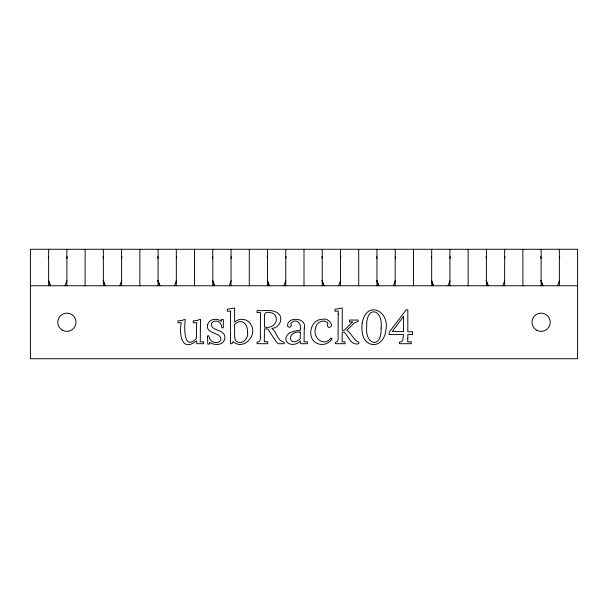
<?xml version="1.0" encoding="UTF-8"?>
<svg xmlns="http://www.w3.org/2000/svg" width="608" height="608" viewBox="0 0 608 608"><rect width="100%" height="100%" fill="white"/><g stroke="black" fill="none" stroke-linecap="round" stroke-linejoin="round"><path stroke-width="0.91" d="M66.88 258.4L67.245 256.576M121.6 258.4L121.965 256.576M176.32 258.4L176.685 256.576M231.04 258.4L231.405 256.576M285.76 258.4L286.125 256.576M340.48 258.4L340.845 256.576M395.2 258.4L395.565 256.576M449.92 258.4L450.285 256.576M504.64 258.4L505.005 256.576M559.36 258.4L559.725 256.576M65.056 285.76L66.88 280.843M119.776 285.76L121.6 280.843M174.496 285.76L176.32 280.843M229.216 285.76L231.04 280.843M283.936 285.76L285.76 280.843M338.656 285.76L340.48 280.843M393.376 285.76L395.2 280.843M448.096 285.76L449.92 280.843M502.816 285.76L504.64 280.843M557.536 285.76L559.36 280.843M30.4 285.76L577.6 285.76M540.862 280.546L542.944 285.76L541.12 280.843M486.142 280.546L488.224 285.76L486.4 280.843M431.422 280.546L433.504 285.76L431.68 280.843M376.702 280.546L378.784 285.76L376.96 280.843M321.982 280.546L324.064 285.76L322.24 280.843M267.262 280.546L269.344 285.76L267.52 280.843M212.542 280.546L214.624 285.76L212.8 280.843M157.822 280.546L159.904 285.76L158.08 280.843M103.102 280.546L105.184 285.76L103.36 280.843M48.382 280.546L50.464 285.76L48.64 280.843M540.755 256.576L541.12 258.4M486.035 256.576L486.4 258.4M431.315 256.576L431.68 258.4M376.595 256.576L376.96 258.4M321.875 256.576L322.24 258.4M267.155 256.576L267.52 258.4M212.435 256.576L212.8 258.4M157.715 256.576L158.08 258.4M102.995 256.576L103.36 258.4M48.275 256.576L48.64 258.4M559.36 249.28L559.36 285.76M541.12 249.28L541.12 285.76M522.88 249.28L522.88 285.76M504.64 249.28L504.64 285.76M486.4 249.28L486.4 285.76M468.16 249.28L468.16 285.76M449.92 249.28L449.92 285.76M431.68 249.28L431.68 285.76M413.44 249.28L413.44 285.76M395.2 249.28L395.2 285.76M376.96 249.28L376.96 285.76M358.72 249.28L358.72 285.76M340.48 249.28L340.48 285.76M322.24 249.28L322.24 285.76M304 249.28L304 285.76M285.76 249.28L285.76 285.76M267.52 249.28L267.52 285.76M249.28 249.28L249.28 285.76M231.04 249.28L231.04 285.76M212.8 249.28L212.8 285.76M194.56 249.28L194.56 285.76M176.32 249.28L176.32 285.76M158.08 249.28L158.08 285.76M139.84 249.28L139.84 285.76M121.6 249.28L121.6 285.76M103.36 249.28L103.36 285.76M85.12 249.28L85.12 285.76M66.88 249.28L66.88 285.76M48.64 249.28L48.64 285.76M200.488 319.572L200.252 341.901L203.657 341.719L203.657 343.702L196.893 343.702L196.559 340.868C181.701 352.579 178.942 334.522 181.275 322.65L178.015 322.787L178.015 320.849L182.271 320.515L183.882 319.572L185.25 319.572C184.338 326.504 183.198 351.766 196.422 338.405L196.658 322.65L193.253 322.787L193.253 320.849L197.509 320.515L199.12 319.572L200.488 319.572M338.223 314.131L338.078 339.872L337.372 341.62L335.434 342.281L335.434 343.702L345.086 343.702L345.086 341.764L342.053 341.901L342.243 332.204L344.181 332.112C348.665 336.391 350.922 345.906 358.849 343.702L358.849 342.281C353.278 340.336 351.857 333.161 346.834 330.311L354.312 322.977L358.097 321.465L358.097 320.044L349.486 320.044L349.486 321.936L352.701 321.799L344.136 330.357L342.243 330.357L342.243 307.982L335.008 309.259L335.008 311.243L338.367 311.053L338.223 314.131M230.531 314.131L230.44 343.702L232.096 343.702L233.229 341.574C242.995 350.907 257.876 335.753 251.066 324.968A9.948 9.948 0 0 0 244.636 319.656C241.148 318.82 237.211 319.512 234.604 322.08L234.604 307.982L227.316 309.259L227.316 311.243L230.675 311.053L230.531 314.131M304.296 328.039L304.061 341.901L307.42 341.719L307.42 343.702L300.656 343.702L300.322 341.004C296.681 345.716 286.33 346.036 285.798 338.831C286.277 332.143 294.842 330.646 300.23 330.501C302.495 323.783 295.891 317.133 290.768 323.502L291.384 325.295L290.86 326.671L289.347 327.286L287.782 326.671C285.54 316.517 307.093 316.7 304.296 328.039M300.23 332.112L300.23 338.968C288.253 348.475 286.262 330.668 300.23 332.112M260.346 336.323C260.71 338.709 260.323 342.403 257.078 342.144L257.078 343.702L267.725 343.702L267.725 341.62L264.313 341.81L264.457 328.89L267.68 328.89L276.047 341.476L278.228 343.702L284.187 343.702L284.187 342.144C277.506 341.202 276.807 332.166 271.936 328.464C278.16 328.054 282.697 321.184 279.999 315.423C274.998 308.157 264.434 311.25 257.078 310.582L257.078 312.664L260.482 312.474L260.346 336.323M264.556 314.602L264.457 327.051C271.039 328.928 278.654 323.395 275.675 316.38A5.571 5.571 0 0 0 272.931 313.348C270.454 312.489 265.422 310.969 264.556 314.602M407.824 338.542L407.634 341.901L411.274 341.764L411.274 343.702L399.403 343.702L399.403 342.144L401.622 341.666L402.762 340.533L403.514 334.567L389.135 334.567L389.135 332.249L406.266 309.822L407.824 309.822L407.824 331.732L412.604 331.778L412.604 334.567L407.824 334.567L407.824 338.542M247.616 332.492C248.642 338.686 241.733 345.823 235.995 340.959L234.954 339.006L234.604 336.277L234.604 324.307L237.204 322.362A7.106 7.106 0 0 1 242.014 321.792C246.574 322.992 247.562 328.472 247.616 332.492M381.087 328.039C382.219 349.288 364.549 345.519 366.708 326.291C365.955 305.148 383.329 308.476 381.087 328.039M362.155 323.061C361.296 330.577 362.125 341.711 370.85 344.143C378.921 346.53 385.084 338.565 385.647 331.238C390.8 310.848 366.502 299.334 362.155 323.061M315.62 328.168C311.98 337.706 324.512 347.586 330.934 337.934L332.166 338.876L330.159 341.293L327.621 343.041A11.658 11.658 0 0 1 319.139 344.098C305.718 340.974 309.388 318.759 322.894 319.291C327.879 317.072 335.973 327.134 328.419 327.454L327.248 325.485L327.955 323.593L327.188 322.362C322.643 318.919 316 322.696 315.62 328.168M207.678 324.588C204.881 334.567 222.627 331.748 220.765 340.472C217.064 345.04 208.84 341.673 208.954 335.897L207.488 335.897L207.776 344.037L209.76 344.037L209.57 342.38L212.747 343.847A12.821 12.821 0 0 0 218.872 344.272C224.284 343.839 227.24 336.376 222.748 332.865C219.473 329.612 209.98 329.597 211.493 323.274L213.902 321.313L217.132 321.168A4.841 4.841 0 0 1 220.126 323.076L221.327 325.25L221.829 327.803L223.341 327.803L223.341 319.527L221.358 319.527L221.449 321.32C217.284 317.9 209.114 318.721 207.678 324.588M403.423 316.548L392.259 331.497L403.514 331.641L403.423 316.548M577.6 249.28L30.4 249.28L30.4 358.72L577.6 358.72L577.6 249.28M62.32 330.136A9.12 9.12 0 0 0 76 322.24A9.12 9.12 0 0 0 62.32 314.344A9.12 9.12 0 0 0 62.32 330.136M536.56 330.136A9.12 9.12 0 0 0 550.24 322.24A9.12 9.12 0 0 0 536.56 314.344A9.12 9.12 0 0 0 536.56 330.136"/></g></svg>
